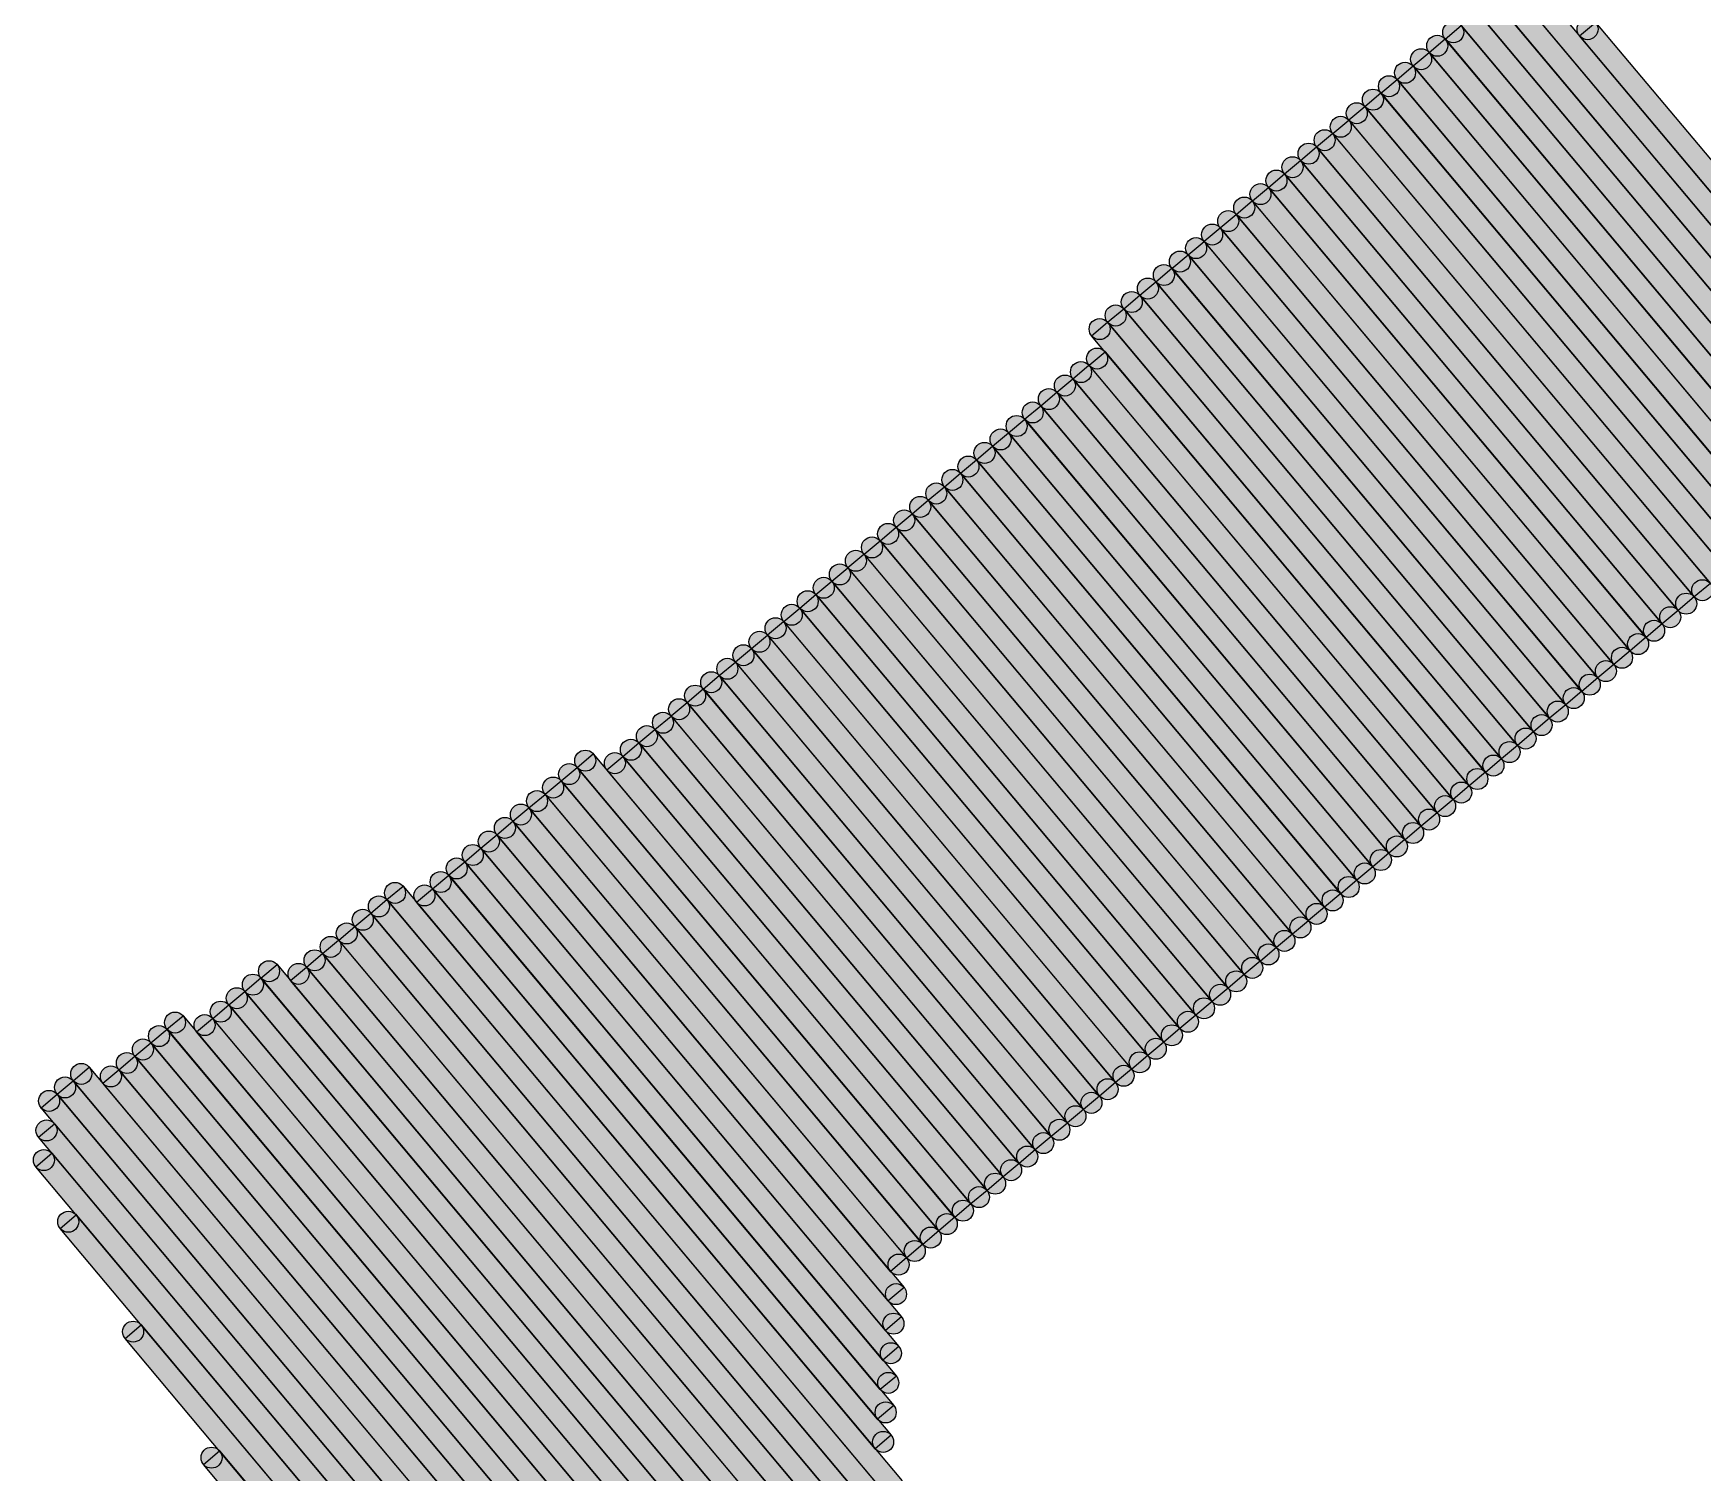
# Model space of a CAD drawing. Header units: millimetres. Extents: x -4 to 157, y -60 to 103.
# Drawn here: x 109.958 to 112.944, y -12.828 to -10.253 of the extents above; entities that cross this region are included whole.
import ezdxf

# ---------------------------------------------------------------- set-up
doc = ezdxf.new("R2010")
doc.units = ezdxf.units.MM
doc.layers.add('BottomSolder', color=6, linetype='Continuous', true_color=0xff00ff)

msp = doc.modelspace()

# ---------------------------------------------------------------- hatches: boundary and pattern name
at = {"layer": 'BottomSolder', "true_color": 0xff00ff}
for points in [[(112.5413, -10.2152), (112.5701, -10.191), (113.2215, -10.9676), (113.1927, -10.9917)], [(112.5941, -10.2199), (112.6228, -10.1958), (113.2501, -10.9432), (113.2213, -10.9673)], [(112.6471, -10.2245), (112.6758, -10.2004), (113.2547, -10.8904), (113.2259, -10.9146)], [(112.4837, -10.2635), (112.5125, -10.2394), (113.188, -11.0444), (113.1592, -11.0685)], [(112.5124, -10.2394), (112.5412, -10.2153), (113.2167, -11.0202), (113.188, -11.0443)], [(112.7239, -10.2579), (112.7527, -10.2338), (113.2594, -10.8375), (113.2307, -10.8616)], [(112.4551, -10.2876), (112.4838, -10.2634), (113.1592, -11.0685), (113.1304, -11.0926)], [(112.4263, -10.3117), (112.455, -10.2876), (113.1305, -11.0926), (113.1017, -11.1167)], [(112.3975, -10.3359), (112.4262, -10.3117), (113.1016, -11.1168), (113.0729, -11.1409)], [(112.34, -10.3839), (112.3688, -10.3598), (113.0442, -11.165), (113.0155, -11.1891)], [(112.3688, -10.36), (112.3975, -10.3358), (113.073, -11.1409), (113.0442, -11.1651)], [(112.3111, -10.4082), (112.3399, -10.3841), (113.0156, -11.1891), (112.9868, -11.2132)], [(112.2824, -10.4325), (112.3112, -10.4084), (112.9867, -11.2132), (112.958, -11.2373)], [(112.2536, -10.4564), (112.2823, -10.4323), (112.9579, -11.2374), (112.9292, -11.2615)], [(112.2249, -10.4806), (112.2537, -10.4564), (112.9291, -11.2614), (112.9003, -11.2856)], [(112.1673, -10.5288), (112.1961, -10.5046), (112.8716, -11.3098), (112.8429, -11.334)], [(112.1961, -10.5047), (112.2249, -10.4806), (112.9004, -11.2857), (112.8717, -11.3098)], [(112.1388, -10.553), (112.1676, -10.5289), (112.8429, -11.3337), (112.8142, -11.3579)], [(112.1099, -10.5771), (112.1386, -10.553), (112.8142, -11.3581), (112.7855, -11.3822)], [(112.0812, -10.6012), (112.1099, -10.5771), (112.7854, -11.3821), (112.7566, -11.4062)], [(112.0236, -10.6496), (112.0524, -10.6255), (112.7279, -11.4303), (112.6992, -11.4544)], [(112.0524, -10.6253), (112.0812, -10.6012), (112.7566, -11.4063), (112.7278, -11.4304)], [(111.9948, -10.6737), (112.0236, -10.6495), (112.6993, -11.4545), (112.6705, -11.4786)], [(111.9661, -10.6977), (111.9949, -10.6736), (112.6704, -11.4786), (112.6417, -11.5028)], [(111.9374, -10.7219), (111.9662, -10.6977), (112.6418, -11.5027), (112.613, -11.5269)], [(111.8798, -10.7701), (111.9086, -10.7459), (112.5843, -11.5511), (112.5555, -11.5752)], [(111.9087, -10.746), (111.9374, -10.7219), (112.613, -11.5269), (112.5843, -11.551)], [(111.8512, -10.7943), (111.8799, -10.7702), (112.5555, -11.575), (112.5267, -11.5992)], [(111.8466, -10.8471), (111.8753, -10.823), (112.5266, -11.5994), (112.4979, -11.6235)], [(111.8178, -10.8713), (111.8465, -10.8471), (112.4979, -11.6235), (112.4691, -11.6477)], [(111.7604, -10.9195), (111.7891, -10.8954), (112.4405, -11.6717), (112.4118, -11.6958)], [(111.7891, -10.8953), (111.8178, -10.8712), (112.4692, -11.6476), (112.4404, -11.6717)], [(111.7314, -10.9436), (111.7602, -10.9195), (112.4116, -11.6956), (112.3829, -11.7198)], [(111.7027, -10.9678), (111.7315, -10.9436), (112.3829, -11.72), (112.3541, -11.7441)], [(111.674, -10.9917), (111.7028, -10.9676), (112.3541, -11.7441), (112.3253, -11.7682)], [(111.6165, -11.0403), (111.6452, -11.0161), (112.2967, -11.7922), (112.2679, -11.8164)], [(111.6453, -11.016), (111.674, -10.9918), (112.3254, -11.7682), (112.2967, -11.7924)], [(111.5878, -11.0642), (111.6165, -11.0401), (112.268, -11.8164), (112.2392, -11.8405)], [(111.559, -11.0885), (111.5878, -11.0643), (112.2391, -11.8406), (112.2104, -11.8647)], [(111.5303, -11.1125), (111.559, -11.0883), (112.2105, -11.8647), (112.1817, -11.8888)], [(111.4727, -11.1608), (111.5015, -11.1367), (112.1528, -11.913), (112.1241, -11.9371)], [(111.5015, -11.1367), (111.5303, -11.1126), (112.1818, -11.8888), (112.153, -11.913)], [(111.4441, -11.185), (111.4728, -11.1609), (112.1241, -11.937), (112.0954, -11.9612)], [(111.4152, -11.2089), (111.4439, -11.1848), (112.0954, -11.9611), (112.0667, -11.9852)], [(111.3865, -11.2332), (111.4153, -11.2091), (112.0666, -11.9852), (112.0378, -12.0093)], [(111.3577, -11.2572), (111.3865, -11.2331), (112.0378, -12.0094), (112.0091, -12.0335)], [(111.3004, -11.3054), (111.3291, -11.2813), (111.9804, -12.0576), (111.9516, -12.0817)], [(111.329, -11.2813), (111.3577, -11.2572), (112.009, -12.0336), (111.9803, -12.0577)], [(111.2714, -11.3295), (111.3002, -11.3054), (111.9516, -12.0819), (111.9229, -12.106)], [(111.2428, -11.3538), (111.2715, -11.3296), (111.9227, -12.1059), (111.894, -12.13)], [(111.214, -11.3778), (111.2428, -11.3537), (111.8941, -12.1301), (111.8653, -12.1542)], [(111.1565, -11.4262), (111.1852, -11.402), (111.8367, -12.1783), (111.8079, -12.2024)], [(111.1852, -11.4021), (111.214, -11.3779), (111.8653, -12.1543), (111.8365, -12.1785)], [(111.1276, -11.4501), (111.1564, -11.426), (111.8078, -12.2025), (111.7791, -12.2266)], [(111.0989, -11.4744), (111.1277, -11.4502), (111.7791, -12.2264), (111.7503, -12.2506)], [(111.0702, -11.4986), (111.0989, -11.4745), (111.7503, -12.2506), (111.7216, -12.2747)], [(111.0128, -11.5468), (111.0416, -11.5227), (111.6929, -12.2989), (111.6642, -12.3231)], [(111.0413, -11.5226), (111.0701, -11.4985), (111.7216, -12.2748), (111.6928, -12.2989)], [(110.9311, -11.5663), (110.9598, -11.5422), (111.6354, -12.3472), (111.6066, -12.3714)], [(110.984, -11.5709), (111.0128, -11.5467), (111.6641, -12.323), (111.6354, -12.3471)], [(110.9023, -11.5904), (110.9311, -11.5663), (111.6066, -12.3712), (111.5779, -12.3954)], [(110.8736, -11.6145), (110.9024, -11.5904), (111.5778, -12.3955), (111.549, -12.4196)], [(110.8159, -11.6628), (110.8447, -11.6387), (111.5203, -12.4437), (111.4916, -12.4679)], [(110.8448, -11.6387), (110.8736, -11.6146), (111.5492, -12.4195), (111.5205, -12.4436)], [(110.7874, -11.6868), (110.8161, -11.6627), (111.5157, -12.4965), (111.487, -12.5207)], [(110.7587, -11.7111), (110.7874, -11.687), (111.5112, -12.5493), (111.4824, -12.5735)], [(110.7299, -11.7351), (110.7586, -11.711), (111.5065, -12.6023), (111.4778, -12.6265)], [(110.6724, -11.7834), (110.7012, -11.7593), (111.4972, -12.708), (111.4684, -12.7322)], [(110.7011, -11.7592), (110.7299, -11.7351), (111.5019, -12.6552), (111.4731, -12.6793)], [(110.5908, -11.8029), (110.6195, -11.7788), (111.5121, -12.8426), (111.4833, -12.8667)], [(110.6435, -11.8075), (110.6723, -11.7833), (111.4927, -12.761), (111.4639, -12.7851)], [(110.5619, -11.8271), (110.5906, -11.8029), (111.5075, -12.8955), (111.4788, -12.9196)], [(110.5045, -11.8753), (110.5332, -11.8512), (111.5464, -13.0588), (111.5176, -13.0829)], [(110.5333, -11.851), (110.562, -11.8269), (111.527, -12.9772), (111.4982, -13.0013)], [(110.4757, -11.8994), (110.5044, -11.8753), (111.5659, -13.1404), (111.5372, -13.1645)], [(110.4469, -11.9235), (110.4757, -11.8994), (112.5988, -14.4295), (112.57, -14.4536)], [(110.3366, -11.9671), (110.3653, -11.9429), (112.4882, -14.4732), (112.4595, -14.4974)], [(110.3654, -11.9431), (110.3942, -11.919), (112.5413, -14.4779), (112.5125, -14.502)], [(110.4182, -11.9478), (110.4469, -11.9237), (112.57, -14.4536), (112.5413, -14.4778)], [(110.3079, -11.9913), (110.3366, -11.9671), (112.4597, -14.4973), (112.4309, -14.5214)], [(110.2792, -12.0154), (110.3079, -11.9913), (112.4309, -14.5214), (112.4021, -14.5456)], [(110.1973, -12.0349), (110.2261, -12.0107), (112.3493, -14.541), (112.3206, -14.5651)], [(110.2502, -12.0394), (110.279, -12.0153), (112.4022, -14.5455), (112.3734, -14.5696)], [(110.1399, -12.0831), (110.1686, -12.0589), (112.2676, -14.5603), (112.2389, -14.5844)], [(110.1687, -12.0591), (110.1974, -12.0349), (112.3205, -14.565), (112.2918, -14.5891)], [(110.1112, -12.1073), (110.1399, -12.0831), (110.8395, -12.917), (110.8108, -12.9411)], [(110.0296, -12.1268), (110.0583, -12.1026), (110.7821, -12.9652), (110.7533, -12.9893)], [(110.0825, -12.1313), (110.1113, -12.1072), (110.8108, -12.9411), (110.7821, -12.9652)], [(109.972, -12.1751), (110.0008, -12.1509), (110.7004, -12.9847), (110.6717, -13.0088)], [(110.0006, -12.1509), (110.0294, -12.1268), (110.7291, -12.9606), (110.7004, -12.9847)], [(109.9675, -12.2279), (109.9962, -12.2038), (110.6717, -13.0089), (110.6429, -13.033)], [(109.9627, -12.2808), (109.9915, -12.2567), (110.6429, -13.033), (110.6141, -13.0571)], [(110.0063, -12.3912), (110.035, -12.367), (110.6142, -13.0571), (110.5854, -13.0812)], [(110.1224, -12.5878), (110.1512, -12.5637), (110.5853, -13.0812), (110.5566, -13.1053)], [(110.2626, -12.8131), (110.2914, -12.789), (110.5326, -13.0767), (110.5038, -13.1008)]]:
    msp.add_hatch(color=6, dxfattribs=at).paths.add_polyline_path(points, flags=0)
h = msp.add_hatch(color=6, dxfattribs=at)
edge = h.paths.add_edge_path(flags=0)
edge.add_arc((112.4981, -10.2514), 0.0188, 0, 360)
h = msp.add_hatch(color=6, dxfattribs=at)
edge = h.paths.add_edge_path(flags=0)
edge.add_arc((112.7383, -10.2459), 0.0188, 0, 360)
h = msp.add_hatch(color=6, dxfattribs=at)
edge = h.paths.add_edge_path(flags=0)
edge.add_arc((112.4694, -10.2755), 0.0188, 0, 360)
h = msp.add_hatch(color=6, dxfattribs=at)
edge = h.paths.add_edge_path(flags=0)
edge.add_arc((112.4406, -10.2996), 0.0188, 0, 360)
h = msp.add_hatch(color=6, dxfattribs=at)
edge = h.paths.add_edge_path(flags=0)
edge.add_arc((112.3831, -10.3479), 0.0188, 0, 360)
h = msp.add_hatch(color=6, dxfattribs=at)
edge = h.paths.add_edge_path(flags=0)
edge.add_arc((112.4118, -10.3238), 0.0188, 0, 360)
h = msp.add_hatch(color=6, dxfattribs=at)
edge = h.paths.add_edge_path(flags=0)
edge.add_arc((112.3544, -10.3719), 0.0188, 0, 360)
h = msp.add_hatch(color=6, dxfattribs=at)
edge = h.paths.add_edge_path(flags=0)
edge.add_arc((112.3255, -10.3962), 0.0188, 0, 360)
h = msp.add_hatch(color=6, dxfattribs=at)
edge = h.paths.add_edge_path(flags=0)
edge.add_arc((112.2968, -10.4205), 0.0188, 0, 360)
h = msp.add_hatch(color=6, dxfattribs=at)
edge = h.paths.add_edge_path(flags=0)
edge.add_arc((112.2393, -10.4685), 0.0188, 0, 360)
h = msp.add_hatch(color=6, dxfattribs=at)
edge = h.paths.add_edge_path(flags=0)
edge.add_arc((112.268, -10.4444), 0.0188, 0, 360)
h = msp.add_hatch(color=6, dxfattribs=at)
edge = h.paths.add_edge_path(flags=0)
edge.add_arc((112.2105, -10.4927), 0.0188, 0, 360)
h = msp.add_hatch(color=6, dxfattribs=at)
edge = h.paths.add_edge_path(flags=0)
edge.add_arc((112.1817, -10.5167), 0.0188, 0, 360)
h = msp.add_hatch(color=6, dxfattribs=at)
edge = h.paths.add_edge_path(flags=0)
edge.add_arc((112.1532, -10.5409), 0.0188, 0, 360)
h = msp.add_hatch(color=6, dxfattribs=at)
edge = h.paths.add_edge_path(flags=0)
edge.add_arc((112.1242, -10.565), 0.0188, 0, 360)
h = msp.add_hatch(color=6, dxfattribs=at)
edge = h.paths.add_edge_path(flags=0)
edge.add_arc((112.0668, -10.6133), 0.0188, 0, 360)
h = msp.add_hatch(color=6, dxfattribs=at)
edge = h.paths.add_edge_path(flags=0)
edge.add_arc((112.0955, -10.5892), 0.0188, 0, 360)
h = msp.add_hatch(color=6, dxfattribs=at)
edge = h.paths.add_edge_path(flags=0)
edge.add_arc((112.038, -10.6375), 0.0188, 0, 360)
h = msp.add_hatch(color=6, dxfattribs=at)
edge = h.paths.add_edge_path(flags=0)
edge.add_arc((112.0092, -10.6616), 0.0188, 0, 360)
h = msp.add_hatch(color=6, dxfattribs=at)
edge = h.paths.add_edge_path(flags=0)
edge.add_arc((111.9805, -10.6856), 0.0188, 0, 360)
h = msp.add_hatch(color=6, dxfattribs=at)
edge = h.paths.add_edge_path(flags=0)
edge.add_arc((111.923, -10.7339), 0.0188, 0, 360)
h = msp.add_hatch(color=6, dxfattribs=at)
edge = h.paths.add_edge_path(flags=0)
edge.add_arc((111.9518, -10.7098), 0.0188, 0, 360)
h = msp.add_hatch(color=6, dxfattribs=at)
edge = h.paths.add_edge_path(flags=0)
edge.add_arc((111.8942, -10.758), 0.0188, 0, 360)
h = msp.add_hatch(color=6, dxfattribs=at)
edge = h.paths.add_edge_path(flags=0)
edge.add_arc((111.8656, -10.7823), 0.0188, 0, 360)
h = msp.add_hatch(color=6, dxfattribs=at)
edge = h.paths.add_edge_path(flags=0)
edge.add_arc((111.861, -10.8351), 0.0188, 0, 360)
h = msp.add_hatch(color=6, dxfattribs=at)
edge = h.paths.add_edge_path(flags=0)
edge.add_arc((111.8034, -10.8833), 0.0188, 0, 360)
h = msp.add_hatch(color=6, dxfattribs=at)
edge = h.paths.add_edge_path(flags=0)
edge.add_arc((111.8322, -10.8592), 0.0188, 0, 360)
h = msp.add_hatch(color=6, dxfattribs=at)
edge = h.paths.add_edge_path(flags=0)
edge.add_arc((111.7747, -10.9075), 0.0188, 0, 360)
h = msp.add_hatch(color=6, dxfattribs=at)
edge = h.paths.add_edge_path(flags=0)
edge.add_arc((111.7458, -10.9315), 0.0188, 0, 360)
h = msp.add_hatch(color=6, dxfattribs=at)
edge = h.paths.add_edge_path(flags=0)
edge.add_arc((111.7171, -10.9557), 0.0188, 0, 360)
h = msp.add_hatch(color=6, dxfattribs=at)
edge = h.paths.add_edge_path(flags=0)
edge.add_arc((111.6596, -11.0039), 0.0188, 0, 360)
h = msp.add_hatch(color=6, dxfattribs=at)
edge = h.paths.add_edge_path(flags=0)
edge.add_arc((111.6884, -10.9797), 0.0188, 0, 360)
h = msp.add_hatch(color=6, dxfattribs=at)
edge = h.paths.add_edge_path(flags=0)
edge.add_arc((111.6308, -11.0282), 0.0188, 0, 360)
h = msp.add_hatch(color=6, dxfattribs=at)
edge = h.paths.add_edge_path(flags=0)
edge.add_arc((111.6021, -11.0521), 0.0188, 0, 360)
h = msp.add_hatch(color=6, dxfattribs=at)
edge = h.paths.add_edge_path(flags=0)
edge.add_arc((111.5734, -11.0764), 0.0188, 0, 360)
h = msp.add_hatch(color=6, dxfattribs=at)
edge = h.paths.add_edge_path(flags=0)
edge.add_arc((111.5159, -11.1246), 0.0188, 0, 360)
h = msp.add_hatch(color=6, dxfattribs=at)
edge = h.paths.add_edge_path(flags=0)
edge.add_arc((111.5446, -11.1004), 0.0188, 0, 360)
h = msp.add_hatch(color=6, dxfattribs=at)
edge = h.paths.add_edge_path(flags=0)
edge.add_arc((111.4871, -11.1487), 0.0188, 0, 360)
h = msp.add_hatch(color=6, dxfattribs=at)
edge = h.paths.add_edge_path(flags=0)
edge.add_arc((111.4584, -11.1729), 0.0188, 0, 360)
h = msp.add_hatch(color=6, dxfattribs=at)
edge = h.paths.add_edge_path(flags=0)
edge.add_arc((111.4295, -11.1968), 0.0188, 0, 360)
h = msp.add_hatch(color=6, dxfattribs=at)
edge = h.paths.add_edge_path(flags=0)
edge.add_arc((111.3721, -11.2451), 0.0188, 0, 360)
h = msp.add_hatch(color=6, dxfattribs=at)
edge = h.paths.add_edge_path(flags=0)
edge.add_arc((111.4009, -11.2211), 0.0188, 0, 360)
h = msp.add_hatch(color=6, dxfattribs=at)
edge = h.paths.add_edge_path(flags=0)
edge.add_arc((111.3433, -11.2692), 0.0188, 0, 360)
h = msp.add_hatch(color=6, dxfattribs=at)
edge = h.paths.add_edge_path(flags=0)
edge.add_arc((112.9147, -11.2735), 0.0188, 0, 360)
h = msp.add_hatch(color=6, dxfattribs=at)
edge = h.paths.add_edge_path(flags=0)
edge.add_arc((112.9435, -11.2494), 0.0188, 0, 360)
h = msp.add_hatch(color=6, dxfattribs=at)
edge = h.paths.add_edge_path(flags=0)
edge.add_arc((111.3148, -11.2934), 0.0188, 0, 360)
h = msp.add_hatch(color=6, dxfattribs=at)
edge = h.paths.add_edge_path(flags=0)
edge.add_arc((112.8861, -11.2977), 0.0188, 0, 360)
h = msp.add_hatch(color=6, dxfattribs=at)
edge = h.paths.add_edge_path(flags=0)
edge.add_arc((111.2858, -11.3175), 0.0188, 0, 360)
h = msp.add_hatch(color=6, dxfattribs=at)
edge = h.paths.add_edge_path(flags=0)
edge.add_arc((112.8572, -11.3219), 0.0188, 0, 360)
h = msp.add_hatch(color=6, dxfattribs=at)
edge = h.paths.add_edge_path(flags=0)
edge.add_arc((111.2571, -11.3417), 0.0188, 0, 360)
h = msp.add_hatch(color=6, dxfattribs=at)
edge = h.paths.add_edge_path(flags=0)
edge.add_arc((112.8286, -11.3458), 0.0188, 0, 360)
h = msp.add_hatch(color=6, dxfattribs=at)
edge = h.paths.add_edge_path(flags=0)
edge.add_arc((111.1996, -11.39), 0.0188, 0, 360)
h = msp.add_hatch(color=6, dxfattribs=at)
edge = h.paths.add_edge_path(flags=0)
edge.add_arc((111.2284, -11.3658), 0.0188, 0, 360)
h = msp.add_hatch(color=6, dxfattribs=at)
edge = h.paths.add_edge_path(flags=0)
edge.add_arc((112.771, -11.3942), 0.0188, 0, 360)
h = msp.add_hatch(color=6, dxfattribs=at)
edge = h.paths.add_edge_path(flags=0)
edge.add_arc((112.7999, -11.3702), 0.0188, 0, 360)
h = msp.add_hatch(color=6, dxfattribs=at)
edge = h.paths.add_edge_path(flags=0)
edge.add_arc((111.1708, -11.4141), 0.0188, 0, 360)
h = msp.add_hatch(color=6, dxfattribs=at)
edge = h.paths.add_edge_path(flags=0)
edge.add_arc((112.7422, -11.4184), 0.0188, 0, 360)
h = msp.add_hatch(color=6, dxfattribs=at)
edge = h.paths.add_edge_path(flags=0)
edge.add_arc((111.142, -11.438), 0.0188, 0, 360)
h = msp.add_hatch(color=6, dxfattribs=at)
edge = h.paths.add_edge_path(flags=0)
edge.add_arc((112.7136, -11.4424), 0.0188, 0, 360)
h = msp.add_hatch(color=6, dxfattribs=at)
edge = h.paths.add_edge_path(flags=0)
edge.add_arc((111.1133, -11.4623), 0.0188, 0, 360)
h = msp.add_hatch(color=6, dxfattribs=at)
edge = h.paths.add_edge_path(flags=0)
edge.add_arc((112.6849, -11.4665), 0.0188, 0, 360)
h = msp.add_hatch(color=6, dxfattribs=at)
edge = h.paths.add_edge_path(flags=0)
edge.add_arc((111.0557, -11.5105), 0.0188, 0, 360)
h = msp.add_hatch(color=6, dxfattribs=at)
edge = h.paths.add_edge_path(flags=0)
edge.add_arc((111.0845, -11.4865), 0.0188, 0, 360)
h = msp.add_hatch(color=6, dxfattribs=at)
edge = h.paths.add_edge_path(flags=0)
edge.add_arc((112.656, -11.4907), 0.0188, 0, 360)
h = msp.add_hatch(color=6, dxfattribs=at)
edge = h.paths.add_edge_path(flags=0)
edge.add_arc((111.0272, -11.5348), 0.0188, 0, 360)
h = msp.add_hatch(color=6, dxfattribs=at)
edge = h.paths.add_edge_path(flags=0)
edge.add_arc((112.5987, -11.5389), 0.0188, 0, 360)
h = msp.add_hatch(color=6, dxfattribs=at)
edge = h.paths.add_edge_path(flags=0)
edge.add_arc((112.6274, -11.5148), 0.0188, 0, 360)
h = msp.add_hatch(color=6, dxfattribs=at)
edge = h.paths.add_edge_path(flags=0)
edge.add_arc((110.9455, -11.5543), 0.0188, 0, 360)
h = msp.add_hatch(color=6, dxfattribs=at)
edge = h.paths.add_edge_path(flags=0)
edge.add_arc((110.9984, -11.5588), 0.0188, 0, 360)
h = msp.add_hatch(color=6, dxfattribs=at)
edge = h.paths.add_edge_path(flags=0)
edge.add_arc((112.5699, -11.5631), 0.0188, 0, 360)
h = msp.add_hatch(color=6, dxfattribs=at)
edge = h.paths.add_edge_path(flags=0)
edge.add_arc((110.888, -11.6025), 0.0188, 0, 360)
h = msp.add_hatch(color=6, dxfattribs=at)
edge = h.paths.add_edge_path(flags=0)
edge.add_arc((110.9167, -11.5784), 0.0188, 0, 360)
h = msp.add_hatch(color=6, dxfattribs=at)
edge = h.paths.add_edge_path(flags=0)
edge.add_arc((112.5411, -11.5871), 0.0188, 0, 360)
h = msp.add_hatch(color=6, dxfattribs=at)
edge = h.paths.add_edge_path(flags=0)
edge.add_arc((110.8592, -11.6266), 0.0188, 0, 360)
h = msp.add_hatch(color=6, dxfattribs=at)
edge = h.paths.add_edge_path(flags=0)
edge.add_arc((112.5123, -11.6114), 0.0188, 0, 360)
h = msp.add_hatch(color=6, dxfattribs=at)
edge = h.paths.add_edge_path(flags=0)
edge.add_arc((110.8303, -11.6507), 0.0188, 0, 360)
h = msp.add_hatch(color=6, dxfattribs=at)
edge = h.paths.add_edge_path(flags=0)
edge.add_arc((112.4548, -11.6596), 0.0188, 0, 360)
h = msp.add_hatch(color=6, dxfattribs=at)
edge = h.paths.add_edge_path(flags=0)
edge.add_arc((112.4835, -11.6356), 0.0188, 0, 360)
h = msp.add_hatch(color=6, dxfattribs=at)
edge = h.paths.add_edge_path(flags=0)
edge.add_arc((110.8017, -11.6747), 0.0188, 0, 360)
h = msp.add_hatch(color=6, dxfattribs=at)
edge = h.paths.add_edge_path(flags=0)
edge.add_arc((112.4262, -11.6837), 0.0188, 0, 360)
h = msp.add_hatch(color=6, dxfattribs=at)
edge = h.paths.add_edge_path(flags=0)
edge.add_arc((110.773, -11.699), 0.0188, 0, 360)
h = msp.add_hatch(color=6, dxfattribs=at)
edge = h.paths.add_edge_path(flags=0)
edge.add_arc((112.3972, -11.7077), 0.0188, 0, 360)
h = msp.add_hatch(color=6, dxfattribs=at)
edge = h.paths.add_edge_path(flags=0)
edge.add_arc((110.7155, -11.7471), 0.0188, 0, 360)
h = msp.add_hatch(color=6, dxfattribs=at)
edge = h.paths.add_edge_path(flags=0)
edge.add_arc((110.7443, -11.7231), 0.0188, 0, 360)
h = msp.add_hatch(color=6, dxfattribs=at)
edge = h.paths.add_edge_path(flags=0)
edge.add_arc((112.3685, -11.732), 0.0188, 0, 360)
h = msp.add_hatch(color=6, dxfattribs=at)
edge = h.paths.add_edge_path(flags=0)
edge.add_arc((110.6868, -11.7714), 0.0188, 0, 360)
h = msp.add_hatch(color=6, dxfattribs=at)
edge = h.paths.add_edge_path(flags=0)
edge.add_arc((112.311, -11.7803), 0.0188, 0, 360)
h = msp.add_hatch(color=6, dxfattribs=at)
edge = h.paths.add_edge_path(flags=0)
edge.add_arc((112.3397, -11.7561), 0.0188, 0, 360)
h = msp.add_hatch(color=6, dxfattribs=at)
edge = h.paths.add_edge_path(flags=0)
edge.add_arc((110.6052, -11.7909), 0.0188, 0, 360)
h = msp.add_hatch(color=6, dxfattribs=at)
edge = h.paths.add_edge_path(flags=0)
edge.add_arc((110.6579, -11.7954), 0.0188, 0, 360)
h = msp.add_hatch(color=6, dxfattribs=at)
edge = h.paths.add_edge_path(flags=0)
edge.add_arc((112.2823, -11.8043), 0.0188, 0, 360)
h = msp.add_hatch(color=6, dxfattribs=at)
edge = h.paths.add_edge_path(flags=0)
edge.add_arc((110.5476, -11.8389), 0.0188, 0, 360)
h = msp.add_hatch(color=6, dxfattribs=at)
edge = h.paths.add_edge_path(flags=0)
edge.add_arc((110.5763, -11.815), 0.0188, 0, 360)
h = msp.add_hatch(color=6, dxfattribs=at)
edge = h.paths.add_edge_path(flags=0)
edge.add_arc((112.2536, -11.8285), 0.0188, 0, 360)
h = msp.add_hatch(color=6, dxfattribs=at)
edge = h.paths.add_edge_path(flags=0)
edge.add_arc((110.5189, -11.8633), 0.0188, 0, 360)
h = msp.add_hatch(color=6, dxfattribs=at)
edge = h.paths.add_edge_path(flags=0)
edge.add_arc((112.2247, -11.8527), 0.0188, 0, 360)
h = msp.add_hatch(color=6, dxfattribs=at)
edge = h.paths.add_edge_path(flags=0)
edge.add_arc((110.4901, -11.8874), 0.0188, 0, 360)
h = msp.add_hatch(color=6, dxfattribs=at)
edge = h.paths.add_edge_path(flags=0)
edge.add_arc((112.1674, -11.9009), 0.0188, 0, 360)
h = msp.add_hatch(color=6, dxfattribs=at)
edge = h.paths.add_edge_path(flags=0)
edge.add_arc((112.1961, -11.8768), 0.0188, 0, 360)
h = msp.add_hatch(color=6, dxfattribs=at)
edge = h.paths.add_edge_path(flags=0)
edge.add_arc((110.3798, -11.931), 0.0188, 0, 360)
h = msp.add_hatch(color=6, dxfattribs=at)
edge = h.paths.add_edge_path(flags=0)
edge.add_arc((110.4613, -11.9115), 0.0188, 0, 360)
h = msp.add_hatch(color=6, dxfattribs=at)
edge = h.paths.add_edge_path(flags=0)
edge.add_arc((112.1385, -11.925), 0.0188, 0, 360)
h = msp.add_hatch(color=6, dxfattribs=at)
edge = h.paths.add_edge_path(flags=0)
edge.add_arc((110.3509, -11.955), 0.0188, 0, 360)
h = msp.add_hatch(color=6, dxfattribs=at)
edge = h.paths.add_edge_path(flags=0)
edge.add_arc((110.4326, -11.9357), 0.0188, 0, 360)
h = msp.add_hatch(color=6, dxfattribs=at)
edge = h.paths.add_edge_path(flags=0)
edge.add_arc((112.1098, -11.9491), 0.0188, 0, 360)
h = msp.add_hatch(color=6, dxfattribs=at)
edge = h.paths.add_edge_path(flags=0)
edge.add_arc((110.3222, -11.9792), 0.0188, 0, 360)
h = msp.add_hatch(color=6, dxfattribs=at)
edge = h.paths.add_edge_path(flags=0)
edge.add_arc((112.0811, -11.9731), 0.0188, 0, 360)
h = msp.add_hatch(color=6, dxfattribs=at)
edge = h.paths.add_edge_path(flags=0)
edge.add_arc((110.2935, -12.0033), 0.0188, 0, 360)
h = msp.add_hatch(color=6, dxfattribs=at)
edge = h.paths.add_edge_path(flags=0)
edge.add_arc((112.0234, -12.0214), 0.0188, 0, 360)
h = msp.add_hatch(color=6, dxfattribs=at)
edge = h.paths.add_edge_path(flags=0)
edge.add_arc((112.0522, -11.9973), 0.0188, 0, 360)
h = msp.add_hatch(color=6, dxfattribs=at)
edge = h.paths.add_edge_path(flags=0)
edge.add_arc((110.183, -12.047), 0.0188, 0, 360)
h = msp.add_hatch(color=6, dxfattribs=at)
edge = h.paths.add_edge_path(flags=0)
edge.add_arc((110.2117, -12.0228), 0.0188, 0, 360)
h = msp.add_hatch(color=6, dxfattribs=at)
edge = h.paths.add_edge_path(flags=0)
edge.add_arc((110.2646, -12.0274), 0.0188, 0, 360)
h = msp.add_hatch(color=6, dxfattribs=at)
edge = h.paths.add_edge_path(flags=0)
edge.add_arc((111.9947, -12.0456), 0.0188, 0, 360)
h = msp.add_hatch(color=6, dxfattribs=at)
edge = h.paths.add_edge_path(flags=0)
edge.add_arc((110.1542, -12.071), 0.0188, 0, 360)
h = msp.add_hatch(color=6, dxfattribs=at)
edge = h.paths.add_edge_path(flags=0)
edge.add_arc((111.966, -12.0697), 0.0188, 0, 360)
h = msp.add_hatch(color=6, dxfattribs=at)
edge = h.paths.add_edge_path(flags=0)
edge.add_arc((110.1256, -12.0952), 0.0188, 0, 360)
h = msp.add_hatch(color=6, dxfattribs=at)
edge = h.paths.add_edge_path(flags=0)
edge.add_arc((111.9373, -12.0939), 0.0188, 0, 360)
h = msp.add_hatch(color=6, dxfattribs=at)
edge = h.paths.add_edge_path(flags=0)
edge.add_arc((110.015, -12.1388), 0.0188, 0, 360)
h = msp.add_hatch(color=6, dxfattribs=at)
edge = h.paths.add_edge_path(flags=0)
edge.add_arc((110.0439, -12.1147), 0.0188, 0, 360)
h = msp.add_hatch(color=6, dxfattribs=at)
edge = h.paths.add_edge_path(flags=0)
edge.add_arc((110.0969, -12.1192), 0.0188, 0, 360)
h = msp.add_hatch(color=6, dxfattribs=at)
edge = h.paths.add_edge_path(flags=0)
edge.add_arc((111.9084, -12.118), 0.0188, 0, 360)
h = msp.add_hatch(color=6, dxfattribs=at)
edge = h.paths.add_edge_path(flags=0)
edge.add_arc((109.9864, -12.163), 0.0188, 0, 360)
h = msp.add_hatch(color=6, dxfattribs=at)
edge = h.paths.add_edge_path(flags=0)
edge.add_arc((111.8509, -12.1664), 0.0188, 0, 360)
h = msp.add_hatch(color=6, dxfattribs=at)
edge = h.paths.add_edge_path(flags=0)
edge.add_arc((111.8797, -12.1421), 0.0188, 0, 360)
h = msp.add_hatch(color=6, dxfattribs=at)
edge = h.paths.add_edge_path(flags=0)
edge.add_arc((111.8223, -12.1903), 0.0188, 0, 360)
h = msp.add_hatch(color=6, dxfattribs=at)
edge = h.paths.add_edge_path(flags=0)
edge.add_arc((109.9818, -12.2158), 0.0188, 0, 360)
h = msp.add_hatch(color=6, dxfattribs=at)
edge = h.paths.add_edge_path(flags=0)
edge.add_arc((111.7935, -12.2145), 0.0188, 0, 360)
h = msp.add_hatch(color=6, dxfattribs=at)
edge = h.paths.add_edge_path(flags=0)
edge.add_arc((111.7647, -12.2385), 0.0188, 0, 360)
h = msp.add_hatch(color=6, dxfattribs=at)
edge = h.paths.add_edge_path(flags=0)
edge.add_arc((109.9771, -12.2688), 0.0188, 0, 360)
h = msp.add_hatch(color=6, dxfattribs=at)
edge = h.paths.add_edge_path(flags=0)
edge.add_arc((111.7072, -12.2869), 0.0188, 0, 360)
h = msp.add_hatch(color=6, dxfattribs=at)
edge = h.paths.add_edge_path(flags=0)
edge.add_arc((111.736, -12.2626), 0.0188, 0, 360)
h = msp.add_hatch(color=6, dxfattribs=at)
edge = h.paths.add_edge_path(flags=0)
edge.add_arc((111.6786, -12.311), 0.0188, 0, 360)
h = msp.add_hatch(color=6, dxfattribs=at)
edge = h.paths.add_edge_path(flags=0)
edge.add_arc((111.6497, -12.3351), 0.0188, 0, 360)
h = msp.add_hatch(color=6, dxfattribs=at)
edge = h.paths.add_edge_path(flags=0)
edge.add_arc((110.0207, -12.3791), 0.0188, 0, 360)
h = msp.add_hatch(color=6, dxfattribs=at)
edge = h.paths.add_edge_path(flags=0)
edge.add_arc((111.621, -12.3593), 0.0188, 0, 360)
h = msp.add_hatch(color=6, dxfattribs=at)
edge = h.paths.add_edge_path(flags=0)
edge.add_arc((111.5634, -12.4075), 0.0188, 0, 360)
h = msp.add_hatch(color=6, dxfattribs=at)
edge = h.paths.add_edge_path(flags=0)
edge.add_arc((111.5922, -12.3833), 0.0188, 0, 360)
h = msp.add_hatch(color=6, dxfattribs=at)
edge = h.paths.add_edge_path(flags=0)
edge.add_arc((111.5348, -12.4315), 0.0188, 0, 360)
h = msp.add_hatch(color=6, dxfattribs=at)
edge = h.paths.add_edge_path(flags=0)
edge.add_arc((111.5059, -12.4558), 0.0188, 0, 360)
h = msp.add_hatch(color=6, dxfattribs=at)
edge = h.paths.add_edge_path(flags=0)
edge.add_arc((111.5013, -12.5086), 0.0188, 0, 360)
h = msp.add_hatch(color=6, dxfattribs=at)
edge = h.paths.add_edge_path(flags=0)
edge.add_arc((110.1368, -12.5757), 0.0188, 0, 360)
h = msp.add_hatch(color=6, dxfattribs=at)
edge = h.paths.add_edge_path(flags=0)
edge.add_arc((111.4968, -12.5614), 0.0188, 0, 360)
h = msp.add_hatch(color=6, dxfattribs=at)
edge = h.paths.add_edge_path(flags=0)
edge.add_arc((111.4921, -12.6144), 0.0188, 0, 360)
h = msp.add_hatch(color=6, dxfattribs=at)
edge = h.paths.add_edge_path(flags=0)
edge.add_arc((111.4875, -12.6673), 0.0188, 0, 360)
h = msp.add_hatch(color=6, dxfattribs=at)
edge = h.paths.add_edge_path(flags=0)
edge.add_arc((111.4828, -12.7201), 0.0188, 0, 360)
h = msp.add_hatch(color=6, dxfattribs=at)
edge = h.paths.add_edge_path(flags=0)
edge.add_arc((111.4783, -12.773), 0.0188, 0, 360)
h = msp.add_hatch(color=6, dxfattribs=at)
edge = h.paths.add_edge_path(flags=0)
edge.add_arc((110.277, -12.8011), 0.0188, 0, 360)

# ---------------------------------------------------------------- linework, layer by layer
at = {"layer": 'BottomSolder', "color": 6, "true_color": 0xff00ff}
for p, q in [((112.5701, -10.191), (113.2215, -10.9676)), ((112.6228, -10.1958), (113.2501, -10.9432)), ((112.6758, -10.2004), (113.2547, -10.8904)), ((112.4837, -10.2635), (112.5125, -10.2394)), ((113.188, -11.0443), (112.5124, -10.2394)), ((112.5125, -10.2394), (113.188, -11.0444)), ((112.5412, -10.2153), (113.2167, -11.0202)), ((113.1927, -10.9917), (112.5413, -10.2152)), ((113.2213, -10.9673), (112.5941, -10.2199)), ((113.2259, -10.9146), (112.6471, -10.2245)), ((112.7239, -10.2579), (112.7527, -10.2338)), ((112.7527, -10.2338), (113.2594, -10.8375)), ((112.4551, -10.2876), (112.4838, -10.2634)), ((113.1592, -11.0685), (112.4837, -10.2635)), ((112.4838, -10.2634), (113.1592, -11.0685)), ((113.2307, -10.8616), (112.7239, -10.2579)), ((112.4263, -10.3117), (112.455, -10.2876)), ((112.455, -10.2876), (113.1305, -11.0926)), ((113.1304, -11.0926), (112.4551, -10.2876)), ((112.3975, -10.3359), (112.4262, -10.3117)), ((112.4262, -10.3117), (113.1016, -11.1168)), ((113.1017, -11.1167), (112.4263, -10.3117)), ((112.34, -10.3839), (112.3688, -10.3598)), ((112.3688, -10.36), (112.3975, -10.3358)), ((112.3688, -10.3598), (113.0442, -11.165)), ((113.0442, -11.1651), (112.3688, -10.36)), ((112.3975, -10.3358), (113.073, -11.1409)), ((113.0729, -11.1409), (112.3975, -10.3359)), ((112.3111, -10.4082), (112.3399, -10.3841)), ((112.3399, -10.3841), (113.0156, -11.1891)), ((113.0155, -11.1891), (112.34, -10.3839)), ((112.2824, -10.4325), (112.3112, -10.4084)), ((112.9868, -11.2132), (112.3111, -10.4082)), ((112.3112, -10.4084), (112.9867, -11.2132)), ((112.2536, -10.4564), (112.2823, -10.4323)), ((112.2823, -10.4323), (112.9579, -11.2374)), ((112.958, -11.2373), (112.2824, -10.4325)), ((112.2249, -10.4806), (112.2537, -10.4564)), ((112.9292, -11.2615), (112.2536, -10.4564)), ((112.2537, -10.4564), (112.9291, -11.2614)), ((112.1673, -10.5288), (112.1961, -10.5046)), ((112.1961, -10.5047), (112.2249, -10.4806)), ((112.1961, -10.5046), (112.8716, -11.3098)), ((112.8717, -11.3098), (112.1961, -10.5047)), ((112.9003, -11.2856), (112.2249, -10.4806)), ((112.2249, -10.4806), (112.9004, -11.2857)), ((112.1388, -10.553), (112.1676, -10.5289)), ((112.8429, -11.334), (112.1673, -10.5288)), ((112.1676, -10.5289), (112.8429, -11.3337)), ((112.1099, -10.5771), (112.1386, -10.553)), ((112.1386, -10.553), (112.8142, -11.3581)), ((112.8142, -11.3579), (112.1388, -10.553)), ((112.0812, -10.6012), (112.1099, -10.5771)), ((112.7855, -11.3822), (112.1099, -10.5771)), ((112.1099, -10.5771), (112.7854, -11.3821)), ((112.0236, -10.6496), (112.0524, -10.6255)), ((112.0524, -10.6253), (112.0812, -10.6012)), ((112.7278, -11.4304), (112.0524, -10.6253)), ((112.0524, -10.6255), (112.7279, -11.4303)), ((112.7566, -11.4062), (112.0812, -10.6012)), ((112.0812, -10.6012), (112.7566, -11.4063)), ((111.9948, -10.6737), (112.0236, -10.6495)), ((112.0236, -10.6495), (112.6993, -11.4545)), ((112.6992, -11.4544), (112.0236, -10.6496)), ((111.9661, -10.6977), (111.9949, -10.6736)), ((112.6705, -11.4786), (111.9948, -10.6737)), ((111.9949, -10.6736), (112.6704, -11.4786)), ((111.9374, -10.7219), (111.9662, -10.6977)), ((112.6417, -11.5028), (111.9661, -10.6977)), ((111.9662, -10.6977), (112.6418, -11.5027)), ((111.8798, -10.7701), (111.9086, -10.7459)), ((111.9086, -10.7459), (112.5843, -11.5511)), ((111.9087, -10.746), (111.9374, -10.7219)), ((112.5843, -11.551), (111.9087, -10.746)), ((112.613, -11.5269), (111.9374, -10.7219)), ((111.9374, -10.7219), (112.613, -11.5269)), ((111.8512, -10.7943), (111.8799, -10.7702)), ((112.5555, -11.5752), (111.8798, -10.7701)), ((111.8799, -10.7702), (112.5555, -11.575)), ((112.5267, -11.5992), (111.8512, -10.7943)), ((111.8466, -10.8471), (111.8753, -10.823)), ((111.8753, -10.823), (112.5266, -11.5994)), ((111.8178, -10.8713), (111.8465, -10.8471)), ((111.8465, -10.8471), (112.4979, -11.6235)), ((112.4979, -11.6235), (111.8466, -10.8471)), ((111.7604, -10.9195), (111.7891, -10.8954)), ((111.7891, -10.8953), (111.8178, -10.8712)), ((112.4404, -11.6717), (111.7891, -10.8953)), ((111.7891, -10.8954), (112.4405, -11.6717)), ((111.8178, -10.8712), (112.4692, -11.6476)), ((112.4691, -11.6477), (111.8178, -10.8713)), ((111.7314, -10.9436), (111.7602, -10.9195)), ((111.7602, -10.9195), (112.4116, -11.6956)), ((112.4118, -11.6958), (111.7604, -10.9195)), ((111.7027, -10.9678), (111.7315, -10.9436)), ((112.3829, -11.7198), (111.7314, -10.9436)), ((111.7315, -10.9436), (112.3829, -11.72)), ((111.674, -10.9917), (111.7028, -10.9676)), ((112.3541, -11.7441), (111.7027, -10.9678)), ((111.7028, -10.9676), (112.3541, -11.7441)), ((111.6165, -11.0403), (111.6452, -11.0161)), ((111.6452, -11.0161), (112.2967, -11.7922)), ((111.6453, -11.016), (111.674, -10.9918)), ((112.2967, -11.7924), (111.6453, -11.016)), ((112.3253, -11.7682), (111.674, -10.9917)), ((111.674, -10.9918), (112.3254, -11.7682)), ((111.5878, -11.0642), (111.6165, -11.0401)), ((111.6165, -11.0401), (112.268, -11.8164)), ((112.2679, -11.8164), (111.6165, -11.0403)), ((111.559, -11.0885), (111.5878, -11.0643)), ((112.2392, -11.8405), (111.5878, -11.0642)), ((111.5878, -11.0643), (112.2391, -11.8406)), ((111.5303, -11.1125), (111.559, -11.0883)), ((111.559, -11.0883), (112.2105, -11.8647)), ((112.2104, -11.8647), (111.559, -11.0885)), ((111.4727, -11.1608), (111.5015, -11.1367)), ((111.5015, -11.1367), (111.5303, -11.1126)), ((112.153, -11.913), (111.5015, -11.1367)), ((111.5015, -11.1367), (112.1528, -11.913)), ((112.1817, -11.8888), (111.5303, -11.1125)), ((111.5303, -11.1126), (112.1818, -11.8888)), ((111.4441, -11.185), (111.4728, -11.1609)), ((112.1241, -11.9371), (111.4727, -11.1608)), ((111.4728, -11.1609), (112.1241, -11.937)), ((111.4152, -11.2089), (111.4439, -11.1848)), ((111.4439, -11.1848), (112.0954, -11.9611)), ((112.0954, -11.9612), (111.4441, -11.185)), ((111.3865, -11.2332), (111.4153, -11.2091)), ((112.0667, -11.9852), (111.4152, -11.2089)), ((111.4153, -11.2091), (112.0666, -11.9852)), ((111.3577, -11.2572), (111.3865, -11.2331)), ((111.3865, -11.2331), (112.0378, -12.0094)), ((112.0378, -12.0093), (111.3865, -11.2332)), ((112.9579, -11.2374), (112.9292, -11.2615)), ((111.3004, -11.3054), (111.3291, -11.2813)), ((111.329, -11.2813), (111.3577, -11.2572)), ((111.9803, -12.0577), (111.329, -11.2813)), ((111.3291, -11.2813), (111.9804, -12.0576)), ((112.0091, -12.0335), (111.3577, -11.2572)), ((111.3577, -11.2572), (112.009, -12.0336)), ((112.9004, -11.2857), (112.8717, -11.3098)), ((112.9291, -11.2614), (112.9003, -11.2856)), ((111.2714, -11.3295), (111.3002, -11.3054)), ((111.3002, -11.3054), (111.9516, -12.0819)), ((111.9516, -12.0817), (111.3004, -11.3054)), ((112.8716, -11.3098), (112.8429, -11.334)), ((111.2428, -11.3538), (111.2715, -11.3296)), ((111.9229, -12.106), (111.2714, -11.3295)), ((111.2715, -11.3296), (111.9227, -12.1059)), ((112.8429, -11.3337), (112.8142, -11.3579)), ((111.214, -11.3778), (111.2428, -11.3537)), ((111.2428, -11.3537), (111.8941, -12.1301)), ((111.894, -12.13), (111.2428, -11.3538)), ((112.8142, -11.3581), (112.7855, -11.3822)), ((111.1565, -11.4262), (111.1852, -11.402)), ((111.1852, -11.4021), (111.214, -11.3779)), ((111.1852, -11.402), (111.8367, -12.1783)), ((111.8365, -12.1785), (111.1852, -11.4021)), ((111.8653, -12.1542), (111.214, -11.3778)), ((111.214, -11.3779), (111.8653, -12.1543)), ((112.7854, -11.3821), (112.7566, -11.4062)), ((111.1276, -11.4501), (111.1564, -11.426)), ((111.1564, -11.426), (111.8078, -12.2025)), ((111.8079, -12.2024), (111.1565, -11.4262)), ((112.7279, -11.4303), (112.6992, -11.4544)), ((112.7566, -11.4063), (112.7278, -11.4304)), ((111.0989, -11.4744), (111.1277, -11.4502)), ((111.7791, -12.2266), (111.1276, -11.4501)), ((111.1277, -11.4502), (111.7791, -12.2264)), ((112.6993, -11.4545), (112.6705, -11.4786)), ((111.0702, -11.4986), (111.0989, -11.4745)), ((111.7503, -12.2506), (111.0989, -11.4744)), ((111.0989, -11.4745), (111.7503, -12.2506)), ((112.6704, -11.4786), (112.6417, -11.5028)), ((111.0128, -11.5468), (111.0416, -11.5227)), ((111.0413, -11.5226), (111.0701, -11.4985)), ((111.6928, -12.2989), (111.0413, -11.5226)), ((111.0416, -11.5227), (111.6929, -12.2989)), ((111.0701, -11.4985), (111.7216, -12.2748)), ((111.7216, -12.2747), (111.0702, -11.4986)), ((112.6418, -11.5027), (112.613, -11.5269)), ((110.9311, -11.5663), (110.9598, -11.5422)), ((110.9598, -11.5422), (111.6354, -12.3472)), ((110.984, -11.5709), (111.0128, -11.5467)), ((111.0128, -11.5467), (111.6641, -12.323)), ((111.6642, -12.3231), (111.0128, -11.5468)), ((112.5843, -11.5511), (112.5555, -11.5752)), ((112.613, -11.5269), (112.5843, -11.551)), ((110.9023, -11.5904), (110.9311, -11.5663)), ((111.6066, -12.3714), (110.9311, -11.5663)), ((110.9311, -11.5663), (111.6066, -12.3712)), ((111.6354, -12.3471), (110.984, -11.5709)), ((112.5555, -11.575), (112.5267, -11.5992)), ((110.8736, -11.6145), (110.9024, -11.5904)), ((111.5779, -12.3954), (110.9023, -11.5904)), ((110.9024, -11.5904), (111.5778, -12.3955)), ((112.5266, -11.5994), (112.4979, -11.6235)), ((110.8159, -11.6628), (110.8447, -11.6387)), ((110.8447, -11.6387), (111.5203, -12.4437)), ((110.8448, -11.6387), (110.8736, -11.6146)), ((111.5205, -12.4436), (110.8448, -11.6387)), ((111.549, -12.4196), (110.8736, -11.6145)), ((110.8736, -11.6146), (111.5492, -12.4195)), ((112.4979, -11.6235), (112.4691, -11.6477)), ((110.7874, -11.6868), (110.8161, -11.6627)), ((111.4916, -12.4679), (110.8159, -11.6628)), ((110.8161, -11.6627), (111.5157, -12.4965)), ((112.4405, -11.6717), (112.4118, -11.6958)), ((112.4692, -11.6476), (112.4404, -11.6717)), ((110.7587, -11.7111), (110.7874, -11.687)), ((111.487, -12.5207), (110.7874, -11.6868)), ((110.7874, -11.687), (111.5112, -12.5493)), ((112.4116, -11.6956), (112.3829, -11.7198)), ((110.7299, -11.7351), (110.7586, -11.711)), ((110.7586, -11.711), (111.5065, -12.6023)), ((111.4824, -12.5735), (110.7587, -11.7111)), ((112.3829, -11.72), (112.3541, -11.7441)), ((110.6724, -11.7834), (110.7012, -11.7593)), ((110.7011, -11.7592), (110.7299, -11.7351)), ((111.4731, -12.6793), (110.7011, -11.7592)), ((110.7012, -11.7593), (111.4972, -12.708)), ((111.4778, -12.6265), (110.7299, -11.7351)), ((110.7299, -11.7351), (111.5019, -12.6552)), ((112.3541, -11.7441), (112.3253, -11.7682)), ((110.5908, -11.8029), (110.6195, -11.7788)), ((110.6195, -11.7788), (111.5121, -12.8426)), ((110.6435, -11.8075), (110.6723, -11.7833)), ((110.6723, -11.7833), (111.4927, -12.761)), ((111.4684, -12.7322), (110.6724, -11.7834)), ((112.2967, -11.7922), (112.2679, -11.8164)), ((112.3254, -11.7682), (112.2967, -11.7924)), ((110.5619, -11.8271), (110.5906, -11.8029)), ((110.5906, -11.8029), (111.5075, -12.8955)), ((111.4833, -12.8667), (110.5908, -11.8029)), ((111.4639, -12.7851), (110.6435, -11.8075)), ((112.268, -11.8164), (112.2392, -11.8405)), ((110.5045, -11.8753), (110.5332, -11.8512)), ((110.5332, -11.8512), (111.5464, -13.0588)), ((110.5333, -11.851), (110.562, -11.8269)), ((111.4982, -13.0013), (110.5333, -11.851)), ((111.4788, -12.9196), (110.5619, -11.8271)), ((110.562, -11.8269), (111.527, -12.9772)), ((112.2391, -11.8406), (112.2104, -11.8647)), ((110.4757, -11.8994), (110.5044, -11.8753)), ((110.5044, -11.8753), (111.5659, -13.1404)), ((111.5176, -13.0829), (110.5045, -11.8753)), ((112.2105, -11.8647), (112.1817, -11.8888)), ((110.4469, -11.9235), (110.4757, -11.8994)), ((111.5372, -13.1645), (110.4757, -11.8994)), ((110.4757, -11.8994), (112.5988, -14.4295)), ((112.1528, -11.913), (112.1241, -11.9371)), ((112.1818, -11.8888), (112.153, -11.913)), ((110.3366, -11.9671), (110.3653, -11.9429)), ((110.3653, -11.9429), (112.4882, -14.4732)), ((110.3654, -11.9431), (110.3942, -11.919)), ((110.3942, -11.919), (112.5413, -14.4779)), ((110.4182, -11.9478), (110.4469, -11.9237)), ((112.57, -14.4536), (110.4469, -11.9235)), ((110.4469, -11.9237), (112.57, -14.4536)), ((112.1241, -11.937), (112.0954, -11.9612)), ((110.3079, -11.9913), (110.3366, -11.9671)), ((112.4595, -14.4974), (110.3366, -11.9671)), ((110.3366, -11.9671), (112.4597, -14.4973)), ((112.5125, -14.502), (110.3654, -11.9431)), ((112.5413, -14.4778), (110.4182, -11.9478)), ((112.0954, -11.9611), (112.0667, -11.9852)), ((110.2792, -12.0154), (110.3079, -11.9913)), ((112.4309, -14.5214), (110.3079, -11.9913)), ((110.3079, -11.9913), (112.4309, -14.5214)), ((112.0666, -11.9852), (112.0378, -12.0093)), ((110.1973, -12.0349), (110.2261, -12.0107)), ((110.2261, -12.0107), (112.3493, -14.541)), ((110.2502, -12.0394), (110.279, -12.0153)), ((110.279, -12.0153), (112.4022, -14.5455)), ((112.4021, -14.5456), (110.2792, -12.0154)), ((112.0378, -12.0094), (112.0091, -12.0335)), ((110.1399, -12.0831), (110.1686, -12.0589)), ((110.1686, -12.0589), (112.2676, -14.5603)), ((110.1687, -12.0591), (110.1974, -12.0349)), ((112.2918, -14.5891), (110.1687, -12.0591)), ((112.3206, -14.5651), (110.1973, -12.0349)), ((110.1974, -12.0349), (112.3205, -14.565)), ((112.3734, -14.5696), (110.2502, -12.0394)), ((111.9804, -12.0576), (111.9516, -12.0817)), ((112.009, -12.0336), (111.9803, -12.0577)), ((110.1112, -12.1073), (110.1399, -12.0831)), ((112.2389, -14.5844), (110.1399, -12.0831)), ((110.1399, -12.0831), (110.8395, -12.917)), ((111.9516, -12.0819), (111.9229, -12.106)), ((110.0296, -12.1268), (110.0583, -12.1026)), ((110.0583, -12.1026), (110.7821, -12.9652)), ((110.0825, -12.1313), (110.1113, -12.1072)), ((110.8108, -12.9411), (110.1112, -12.1073)), ((110.1113, -12.1072), (110.8108, -12.9411)), ((111.9227, -12.1059), (111.894, -12.13)), ((109.972, -12.1751), (110.0008, -12.1509)), ((110.0006, -12.1509), (110.0294, -12.1268)), ((110.7004, -12.9847), (110.0006, -12.1509)), ((110.0008, -12.1509), (110.7004, -12.9847)), ((110.0294, -12.1268), (110.7291, -12.9606)), ((110.7533, -12.9893), (110.0296, -12.1268)), ((110.7821, -12.9652), (110.0825, -12.1313)), ((111.8941, -12.1301), (111.8653, -12.1542)), ((110.6717, -13.0088), (109.972, -12.1751)), ((111.8367, -12.1783), (111.8079, -12.2024)), ((111.8653, -12.1543), (111.8365, -12.1785)), ((109.9675, -12.2279), (109.9962, -12.2038)), ((109.9962, -12.2038), (110.6717, -13.0089)), ((111.8078, -12.2025), (111.7791, -12.2266)), ((110.6429, -13.033), (109.9675, -12.2279)), ((111.7791, -12.2264), (111.7503, -12.2506)), ((109.9627, -12.2808), (109.9915, -12.2567)), ((109.9915, -12.2567), (110.6429, -13.033)), ((111.7503, -12.2506), (111.7216, -12.2747)), ((110.6141, -13.0571), (109.9627, -12.2808)), ((111.6929, -12.2989), (111.6642, -12.3231)), ((111.7216, -12.2748), (111.6928, -12.2989)), ((111.6641, -12.323), (111.6354, -12.3471)), ((111.6354, -12.3472), (111.6066, -12.3714)), ((110.0063, -12.3912), (110.035, -12.367)), ((110.035, -12.367), (110.6142, -13.0571)), ((111.6066, -12.3712), (111.5779, -12.3954)), ((110.5854, -13.0812), (110.0063, -12.3912)), ((111.5492, -12.4195), (111.5205, -12.4436)), ((111.5778, -12.3955), (111.549, -12.4196)), ((111.5203, -12.4437), (111.4916, -12.4679)), ((111.5157, -12.4965), (111.487, -12.5207)), ((110.1224, -12.5878), (110.1512, -12.5637)), ((110.1512, -12.5637), (110.5853, -13.0812)), ((111.5112, -12.5493), (111.4824, -12.5735)), ((110.5566, -13.1053), (110.1224, -12.5878)), ((111.5065, -12.6023), (111.4778, -12.6265)), ((111.5019, -12.6552), (111.4731, -12.6793)), ((111.4972, -12.708), (111.4684, -12.7322)), ((111.4927, -12.761), (111.4639, -12.7851)), ((110.2626, -12.8131), (110.2914, -12.789)), ((110.2914, -12.789), (110.5326, -13.0767)), ((110.5038, -13.1008), (110.2626, -12.8131))]:
    msp.add_line(p, q, dxfattribs=at)
at = {"layer": 'BottomSolder'}
for centre in [(112.4981, -10.2514), (112.7383, -10.2459), (112.4694, -10.2755), (112.4406, -10.2996), (112.3831, -10.3479), (112.4118, -10.3238), (112.3544, -10.3719), (112.3255, -10.3962), (112.2968, -10.4205), (112.2393, -10.4685), (112.268, -10.4444), (112.2105, -10.4927), (112.1817, -10.5167), (112.1532, -10.5409), (112.1242, -10.565), (112.0668, -10.6133), (112.0955, -10.5892), (112.038, -10.6375), (112.0092, -10.6616), (111.9805, -10.6856), (111.923, -10.7339), (111.9518, -10.7098), (111.8942, -10.758), (111.8656, -10.7823), (111.861, -10.8351), (111.8034, -10.8833), (111.8322, -10.8592), (111.7747, -10.9075), (111.7458, -10.9315), (111.7171, -10.9557), (111.6596, -11.0039), (111.6884, -10.9797), (111.6308, -11.0282), (111.6021, -11.0521), (111.5734, -11.0764), (111.5159, -11.1246), (111.5446, -11.1004), (111.4871, -11.1487), (111.4584, -11.1729), (111.4295, -11.1968), (111.3721, -11.2451), (111.4009, -11.2211), (111.3433, -11.2692), (112.9147, -11.2735), (112.9435, -11.2494), (111.3148, -11.2934), (112.8861, -11.2977), (111.2858, -11.3175), (112.8572, -11.3219), (111.2571, -11.3417), (112.8286, -11.3458), (111.1996, -11.39), (111.2284, -11.3658), (112.771, -11.3942), (112.7999, -11.3702), (111.1708, -11.4141), (112.7422, -11.4184), (111.142, -11.438), (112.7136, -11.4424), (111.1133, -11.4623), (112.6849, -11.4665), (111.0557, -11.5105), (111.0845, -11.4865), (112.656, -11.4907), (111.0272, -11.5348), (112.5987, -11.5389), (112.6274, -11.5148), (110.9455, -11.5543), (110.9984, -11.5588), (112.5699, -11.5631), (110.888, -11.6025), (110.9167, -11.5784), (112.5411, -11.5871), (110.8592, -11.6266), (112.5123, -11.6114), (110.8303, -11.6507), (112.4548, -11.6596), (112.4835, -11.6356), (110.8017, -11.6747), (112.4262, -11.6837), (110.773, -11.699), (112.3972, -11.7077), (110.7155, -11.7471), (110.7443, -11.7231), (112.3685, -11.732), (110.6868, -11.7714), (112.311, -11.7803), (112.3397, -11.7561), (110.6052, -11.7909), (110.6579, -11.7954), (112.2823, -11.8043), (110.5476, -11.8389), (110.5763, -11.815), (112.2536, -11.8285), (110.5189, -11.8633), (112.2247, -11.8527), (110.4901, -11.8874), (112.1674, -11.9009), (112.1961, -11.8768), (110.3798, -11.931), (110.4613, -11.9115), (112.1385, -11.925), (110.3509, -11.955), (110.4326, -11.9357), (112.1098, -11.9491), (110.3222, -11.9792), (112.0811, -11.9731), (110.2935, -12.0033), (112.0234, -12.0214), (112.0522, -11.9973), (110.183, -12.047), (110.2117, -12.0228), (110.2646, -12.0274), (111.9947, -12.0456), (110.1542, -12.071), (111.966, -12.0697), (110.1256, -12.0952), (111.9373, -12.0939), (110.015, -12.1388), (110.0439, -12.1147), (110.0969, -12.1192), (111.9084, -12.118), (109.9864, -12.163), (111.8509, -12.1664), (111.8797, -12.1421), (111.8223, -12.1903), (109.9818, -12.2158), (111.7935, -12.2145), (111.7647, -12.2385), (109.9771, -12.2688), (111.7072, -12.2869), (111.736, -12.2626), (111.6786, -12.311), (111.6497, -12.3351), (110.0207, -12.3791), (111.621, -12.3593), (111.5634, -12.4075), (111.5922, -12.3833), (111.5348, -12.4315), (111.5059, -12.4558), (111.5013, -12.5086), (110.1368, -12.5757), (111.4968, -12.5614), (111.4921, -12.6144), (111.4875, -12.6673), (111.4828, -12.7201), (111.4783, -12.773), (110.277, -12.8011)]:
    msp.add_circle(centre, 0.0188, dxfattribs=at)

doc.saveas('drawing.dxf')
